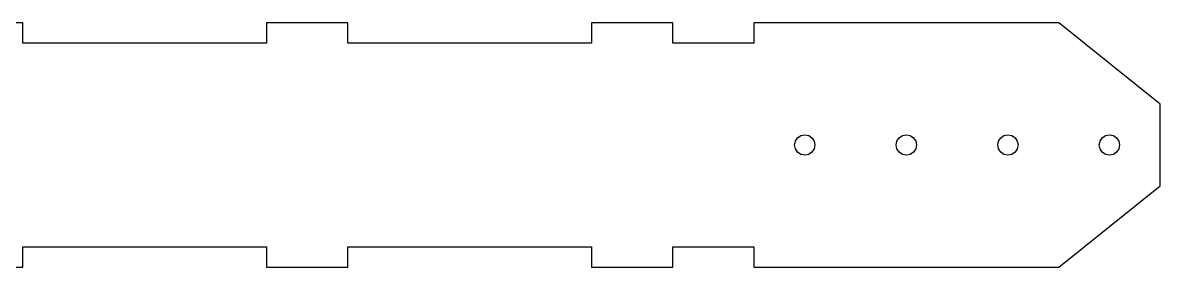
# Model space of a CAD drawing. Extents: x -813 to 254, y 365 to 897.
# Drawn here: x 76.2 to 254, y 368.3 to 406.4 of the extents above; entities that cross this region are included whole.
import ezdxf

# ---------------------------------------------------------------- set-up
doc = ezdxf.new("R2010")
doc.units = 0

msp = doc.modelspace()

# ---------------------------------------------------------------- linework, layer by layer
at = {"layer": 'Layer 1', "color": 4}
for p, q in [((76.200031, 406.408839), (63.500031, 406.408839)), ((76.200031, 403.233839), (76.200031, 406.408839)), ((127.000031, 406.408839), (114.300031, 406.408839)), ((114.300031, 406.408839), (114.300031, 403.233839)), ((127.000031, 403.233839), (127.000031, 406.408839)), ((177.800003, 406.408839), (165.100003, 406.408839)), ((165.100003, 406.408839), (165.100003, 403.233839)), ((177.800003, 403.233839), (177.800003, 406.408839)), ((238.125, 406.400006), (190.500003, 406.408839)), ((190.500003, 406.408839), (190.500003, 403.233839)), ((254, 393.700006), (238.125, 406.400006)), ((114.300031, 403.233839), (76.200031, 403.233839)), ((165.100003, 403.233839), (127.000031, 403.233839)), ((190.500003, 403.233839), (177.800003, 403.233839)), ((254, 381.000006), (254, 393.700006)), ((196.850003, 387.358839), (196.97482, 387.976575)), ((196.97482, 387.976575), (197.31514, 388.481202)), ((197.31514, 388.481202), (197.819767, 388.821522)), ((197.819767, 388.821522), (198.437503, 388.946339)), ((198.437503, 388.946339), (199.055239, 388.821522)), ((199.055239, 388.821522), (199.559865, 388.481202)), ((199.559865, 388.481202), (199.900186, 387.976575)), ((199.900186, 387.976575), (200.025003, 387.358839)), ((212.725003, 387.358839), (212.84982, 387.976575)), ((212.84982, 387.976575), (213.19014, 388.481202)), ((213.19014, 388.481202), (213.694767, 388.821522)), ((213.694767, 388.821522), (214.312503, 388.946339)), ((214.312503, 388.946339), (214.930239, 388.821522)), ((214.930239, 388.821522), (215.434865, 388.481202)), ((215.434865, 388.481202), (215.775186, 387.976575)), ((215.775186, 387.976575), (215.900003, 387.358839)), ((228.6, 387.358839), (228.724817, 387.976575)), ((228.724817, 387.976575), (229.065137, 388.481202)), ((229.065137, 388.481202), (229.569764, 388.821522)), ((229.569764, 388.821522), (230.1875, 388.946339)), ((230.1875, 388.946339), (230.805236, 388.821522)), ((230.805236, 388.821522), (231.309863, 388.481202)), ((231.309863, 388.481202), (231.650183, 387.976575)), ((231.650183, 387.976575), (231.775, 387.358839)), ((244.475, 387.358839), (244.599817, 387.976575)), ((244.599817, 387.976575), (244.940137, 388.481202)), ((244.940137, 388.481202), (245.444764, 388.821522)), ((245.444764, 388.821522), (246.0625, 388.946339)), ((246.0625, 388.946339), (246.680236, 388.821522)), ((246.680236, 388.821522), (247.184863, 388.481202)), ((247.184863, 388.481202), (247.525183, 387.976575)), ((247.525183, 387.976575), (247.65, 387.358839)), ((196.97482, 386.741103), (196.850003, 387.358839)), ((197.31514, 386.236477), (196.97482, 386.741103)), ((197.819767, 385.896156), (197.31514, 386.236477)), ((198.437503, 385.771339), (197.819767, 385.896156)), ((199.055239, 385.896156), (198.437503, 385.771339)), ((199.559865, 386.236477), (199.055239, 385.896156)), ((199.900186, 386.741103), (199.559865, 386.236477)), ((200.025003, 387.358839), (199.900186, 386.741103)), ((212.84982, 386.741103), (212.725003, 387.358839)), ((213.19014, 386.236477), (212.84982, 386.741103)), ((213.694767, 385.896156), (213.19014, 386.236477)), ((214.312503, 385.771339), (213.694767, 385.896156)), ((214.930239, 385.896156), (214.312503, 385.771339)), ((215.434865, 386.236477), (214.930239, 385.896156)), ((215.775186, 386.741103), (215.434865, 386.236477)), ((215.900003, 387.358839), (215.775186, 386.741103)), ((228.724817, 386.741103), (228.6, 387.358839)), ((229.065137, 386.236477), (228.724817, 386.741103)), ((229.569764, 385.896156), (229.065137, 386.236477)), ((230.1875, 385.771339), (229.569764, 385.896156)), ((230.805236, 385.896156), (230.1875, 385.771339)), ((231.309863, 386.236477), (230.805236, 385.896156)), ((231.650183, 386.741103), (231.309863, 386.236477)), ((231.775, 387.358839), (231.650183, 386.741103)), ((244.599817, 386.741103), (244.475, 387.358839)), ((244.940137, 386.236477), (244.599817, 386.741103)), ((245.444764, 385.896156), (244.940137, 386.236477)), ((246.0625, 385.771339), (245.444764, 385.896156)), ((246.680236, 385.896156), (246.0625, 385.771339)), ((247.184863, 386.236477), (246.680236, 385.896156)), ((247.525183, 386.741103), (247.184863, 386.236477)), ((247.65, 387.358839), (247.525183, 386.741103)), ((198.437503, 385.771339), (198.437503, 385.771339)), ((214.312503, 385.771339), (214.312503, 385.771339)), ((230.1875, 385.771339), (230.1875, 385.771339)), ((246.0625, 385.771339), (246.0625, 385.771339)), ((238.125, 368.300006), (254, 381.000006)), ((76.200031, 368.308839), (76.200031, 371.483839)), ((76.200031, 371.483839), (114.300031, 371.483839)), ((114.300031, 371.483839), (114.300031, 368.308839)), ((127.000031, 368.308839), (127.000031, 371.483839)), ((127.000031, 371.483839), (165.100003, 371.483839)), ((165.100003, 371.483839), (165.100003, 368.308839)), ((177.800003, 368.308839), (177.800003, 371.483839)), ((177.800003, 371.483839), (190.500003, 371.483839)), ((190.500003, 371.483839), (190.500003, 368.308839)), ((63.500031, 368.308839), (76.200031, 368.308839)), ((114.300031, 368.308839), (127.000031, 368.308839)), ((165.100003, 368.308839), (177.800003, 368.308839)), ((190.500003, 368.308839), (238.125, 368.300006)), ((238.125, 368.300006), (238.125, 368.300006))]:
    msp.add_line(p, q, dxfattribs=at)

doc.saveas('drawing.dxf')
